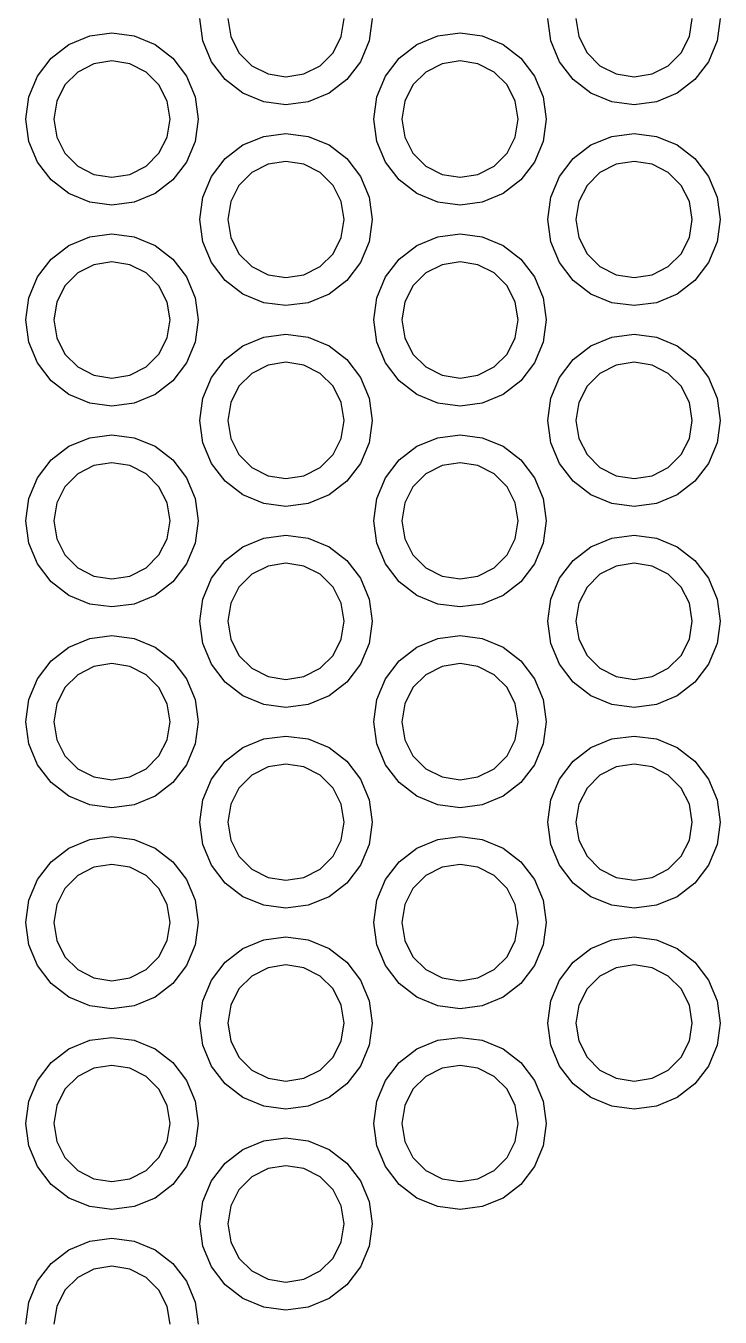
# Model space of a CAD drawing. Extents: x 0 to 6.5, y -7.51 to 0.
# Drawn here: x 4.6584 to 4.8488, y -5.5697 to -5.2154 of the extents above; entities that cross this region are included whole.
import ezdxf

# ---------------------------------------------------------------- set-up
doc = ezdxf.new("R2010")
doc.units = 0
doc.header["$MEASUREMENT"] = 0
doc.layers.add('BLACK', color=7, linetype='CONTINUOUS')

msp = doc.modelspace()

# ---------------------------------------------------------------- linework, layer by layer
at = {"layer": 'BLACK', "linetype": 'CONTINUOUS'}
for p, q in [((4.70693, -5.21952), (4.70612, -5.21341)), ((4.7138, -5.21341), (4.71458, -5.21833)), ((4.74491, -5.21833), (4.74569, -5.21341)), ((4.75337, -5.21341), (4.75256, -5.21952)), ((4.80239, -5.21952), (4.80159, -5.21341)), ((4.80927, -5.21341), (4.81005, -5.21833)), ((4.84038, -5.21833), (4.84116, -5.21341)), ((4.84883, -5.21341), (4.84803, -5.21952)), ((4.6702, -5.22051), (4.6759, -5.21815)), ((4.6759, -5.21815), (4.68201, -5.21734)), ((4.68201, -5.21734), (4.68812, -5.21815)), ((4.68812, -5.21815), (4.69382, -5.22051)), ((4.71458, -5.21833), (4.71684, -5.22278)), ((4.74264, -5.22278), (4.74491, -5.21833)), ((4.76567, -5.22051), (4.77136, -5.21815)), ((4.77136, -5.21815), (4.77748, -5.21734)), ((4.77748, -5.21734), (4.78359, -5.21815)), ((4.78359, -5.21815), (4.78929, -5.22051)), ((4.81005, -5.21833), (4.81231, -5.22278)), ((4.83811, -5.22278), (4.84038, -5.21833)), ((4.66531, -5.22426), (4.6702, -5.22051)), ((4.69382, -5.22051), (4.69871, -5.22426)), ((4.70929, -5.22522), (4.70693, -5.21952)), ((4.71684, -5.22278), (4.72037, -5.22631)), ((4.73912, -5.22631), (4.74264, -5.22278)), ((4.75256, -5.21952), (4.7502, -5.22522)), ((4.76077, -5.22426), (4.76567, -5.22051)), ((4.78929, -5.22051), (4.79418, -5.22426)), ((4.80475, -5.22522), (4.80239, -5.21952)), ((4.81231, -5.22278), (4.81584, -5.22631)), ((4.83458, -5.22631), (4.83811, -5.22278)), ((4.84803, -5.21952), (4.84567, -5.22522)), ((4.66155, -5.22915), (4.66531, -5.22426)), ((4.67708, -5.2258), (4.67264, -5.22807)), ((4.68201, -5.22502), (4.67708, -5.2258)), ((4.68694, -5.2258), (4.68201, -5.22502)), ((4.69138, -5.22807), (4.68694, -5.2258)), ((4.69871, -5.22426), (4.70247, -5.22915)), ((4.71304, -5.23011), (4.70929, -5.22522)), ((4.72037, -5.22631), (4.72482, -5.22857)), ((4.73467, -5.22857), (4.73912, -5.22631)), ((4.7502, -5.22522), (4.74645, -5.23011)), ((4.75702, -5.22915), (4.76077, -5.22426)), ((4.77255, -5.2258), (4.76811, -5.22807)), ((4.77748, -5.22502), (4.77255, -5.2258)), ((4.7824, -5.2258), (4.77748, -5.22502)), ((4.78685, -5.22807), (4.7824, -5.2258)), ((4.79418, -5.22426), (4.79794, -5.22915)), ((4.80851, -5.23011), (4.80475, -5.22522)), ((4.81584, -5.22631), (4.82028, -5.22857)), ((4.83014, -5.22857), (4.83458, -5.22631)), ((4.84567, -5.22522), (4.84191, -5.23011)), ((4.65919, -5.23485), (4.66155, -5.22915)), ((4.67264, -5.22807), (4.66911, -5.23159)), ((4.69491, -5.23159), (4.69138, -5.22807)), ((4.70247, -5.22915), (4.70483, -5.23485)), ((4.72482, -5.22857), (4.72974, -5.22935)), ((4.72974, -5.22935), (4.73467, -5.22857)), ((4.75466, -5.23485), (4.75702, -5.22915)), ((4.76811, -5.22807), (4.76458, -5.23159)), ((4.79038, -5.23159), (4.78685, -5.22807)), ((4.79794, -5.22915), (4.8003, -5.23485)), ((4.82028, -5.22857), (4.82521, -5.22935)), ((4.82521, -5.22935), (4.83014, -5.22857)), ((4.66911, -5.23159), (4.66685, -5.23604)), ((4.69717, -5.23604), (4.69491, -5.23159)), ((4.71793, -5.23386), (4.71304, -5.23011)), ((4.74645, -5.23011), (4.74156, -5.23386)), ((4.76458, -5.23159), (4.76231, -5.23604)), ((4.79264, -5.23604), (4.79038, -5.23159)), ((4.8134, -5.23386), (4.80851, -5.23011)), ((4.84191, -5.23011), (4.83702, -5.23386)), ((4.65839, -5.24097), (4.65919, -5.23485)), ((4.66685, -5.23604), (4.66607, -5.24097)), ((4.69795, -5.24097), (4.69717, -5.23604)), ((4.70483, -5.23485), (4.70563, -5.24097)), ((4.72363, -5.23622), (4.71793, -5.23386)), ((4.72974, -5.23703), (4.72363, -5.23622)), ((4.73586, -5.23622), (4.72974, -5.23703)), ((4.74156, -5.23386), (4.73586, -5.23622)), ((4.75386, -5.24097), (4.75466, -5.23485)), ((4.76231, -5.23604), (4.76153, -5.24097)), ((4.79342, -5.24097), (4.79264, -5.23604)), ((4.8003, -5.23485), (4.8011, -5.24097)), ((4.8191, -5.23622), (4.8134, -5.23386)), ((4.82521, -5.23703), (4.8191, -5.23622)), ((4.83133, -5.23622), (4.82521, -5.23703)), ((4.83702, -5.23386), (4.83133, -5.23622)), ((4.65919, -5.24708), (4.65839, -5.24097)), ((4.66607, -5.24097), (4.66685, -5.24589)), ((4.69717, -5.24589), (4.69795, -5.24097)), ((4.70563, -5.24097), (4.70483, -5.24708)), ((4.75466, -5.24708), (4.75386, -5.24097)), ((4.76153, -5.24097), (4.76231, -5.24589)), ((4.79264, -5.24589), (4.79342, -5.24097)), ((4.8011, -5.24097), (4.8003, -5.24708)), ((4.66155, -5.25278), (4.65919, -5.24708)), ((4.66685, -5.24589), (4.66911, -5.25034)), ((4.69491, -5.25034), (4.69717, -5.24589)), ((4.70483, -5.24708), (4.70247, -5.25278)), ((4.71793, -5.24807), (4.72363, -5.24571)), ((4.72363, -5.24571), (4.72974, -5.2449)), ((4.72974, -5.2449), (4.73586, -5.24571)), ((4.73586, -5.24571), (4.74156, -5.24807)), ((4.75702, -5.25278), (4.75466, -5.24708)), ((4.76231, -5.24589), (4.76458, -5.25034)), ((4.79038, -5.25034), (4.79264, -5.24589)), ((4.8003, -5.24708), (4.79794, -5.25278)), ((4.8134, -5.24807), (4.8191, -5.24571)), ((4.8191, -5.24571), (4.82521, -5.2449)), ((4.82521, -5.2449), (4.83133, -5.24571)), ((4.83133, -5.24571), (4.83702, -5.24807)), ((4.66911, -5.25034), (4.67264, -5.25386)), ((4.69138, -5.25386), (4.69491, -5.25034)), ((4.71304, -5.25182), (4.71793, -5.24807)), ((4.74156, -5.24807), (4.74645, -5.25182)), ((4.76458, -5.25034), (4.76811, -5.25386)), ((4.78685, -5.25386), (4.79038, -5.25034)), ((4.80851, -5.25182), (4.8134, -5.24807)), ((4.83702, -5.24807), (4.84191, -5.25182)), ((4.66531, -5.25767), (4.66155, -5.25278)), ((4.67264, -5.25386), (4.67708, -5.25613)), ((4.68694, -5.25613), (4.69138, -5.25386)), ((4.70247, -5.25278), (4.69871, -5.25767)), ((4.70929, -5.25671), (4.71304, -5.25182)), ((4.72482, -5.25336), (4.72037, -5.25563)), ((4.72974, -5.25258), (4.72482, -5.25336)), ((4.73467, -5.25336), (4.72974, -5.25258)), ((4.73912, -5.25563), (4.73467, -5.25336)), ((4.74645, -5.25182), (4.7502, -5.25671)), ((4.76077, -5.25767), (4.75702, -5.25278)), ((4.76811, -5.25386), (4.77255, -5.25613)), ((4.7824, -5.25613), (4.78685, -5.25386)), ((4.79794, -5.25278), (4.79418, -5.25767)), ((4.80475, -5.25671), (4.80851, -5.25182)), ((4.82028, -5.25336), (4.81584, -5.25563)), ((4.82521, -5.25258), (4.82028, -5.25336)), ((4.83014, -5.25336), (4.82521, -5.25258)), ((4.83458, -5.25563), (4.83014, -5.25336)), ((4.84191, -5.25182), (4.84567, -5.25671)), ((4.6702, -5.26142), (4.66531, -5.25767)), ((4.67708, -5.25613), (4.68201, -5.25691)), ((4.68201, -5.25691), (4.68694, -5.25613)), ((4.69871, -5.25767), (4.69382, -5.26142)), ((4.70693, -5.26241), (4.70929, -5.25671)), ((4.72037, -5.25563), (4.71684, -5.25915)), ((4.74264, -5.25915), (4.73912, -5.25563)), ((4.7502, -5.25671), (4.75256, -5.26241)), ((4.76567, -5.26142), (4.76077, -5.25767)), ((4.77255, -5.25613), (4.77748, -5.25691)), ((4.77748, -5.25691), (4.7824, -5.25613)), ((4.79418, -5.25767), (4.78929, -5.26142)), ((4.80239, -5.26241), (4.80475, -5.25671)), ((4.81584, -5.25563), (4.81231, -5.25915)), ((4.83811, -5.25915), (4.83458, -5.25563)), ((4.84567, -5.25671), (4.84803, -5.26241)), ((4.6759, -5.26378), (4.6702, -5.26142)), ((4.69382, -5.26142), (4.68812, -5.26378)), ((4.71684, -5.25915), (4.71458, -5.2636)), ((4.74491, -5.2636), (4.74264, -5.25915)), ((4.77136, -5.26378), (4.76567, -5.26142)), ((4.78929, -5.26142), (4.78359, -5.26378)), ((4.81231, -5.25915), (4.81005, -5.2636)), ((4.84038, -5.2636), (4.83811, -5.25915)), ((4.68201, -5.26459), (4.6759, -5.26378)), ((4.68812, -5.26378), (4.68201, -5.26459)), ((4.70612, -5.26852), (4.70693, -5.26241)), ((4.71458, -5.2636), (4.7138, -5.26852)), ((4.74569, -5.26852), (4.74491, -5.2636)), ((4.75256, -5.26241), (4.75337, -5.26852)), ((4.77748, -5.26459), (4.77136, -5.26378)), ((4.78359, -5.26378), (4.77748, -5.26459)), ((4.80159, -5.26852), (4.80239, -5.26241)), ((4.81005, -5.2636), (4.80927, -5.26852)), ((4.84116, -5.26852), (4.84038, -5.2636)), ((4.84803, -5.26241), (4.84883, -5.26852)), ((4.70693, -5.27464), (4.70612, -5.26852)), ((4.7138, -5.26852), (4.71458, -5.27345)), ((4.74491, -5.27345), (4.74569, -5.26852)), ((4.75337, -5.26852), (4.75256, -5.27464)), ((4.80239, -5.27464), (4.80159, -5.26852)), ((4.80927, -5.26852), (4.81005, -5.27345)), ((4.84038, -5.27345), (4.84116, -5.26852)), ((4.84883, -5.26852), (4.84803, -5.27464)), ((4.66531, -5.27938), (4.6702, -5.27563)), ((4.6702, -5.27563), (4.6759, -5.27327)), ((4.6759, -5.27327), (4.68201, -5.27246)), ((4.68201, -5.27246), (4.68812, -5.27327)), ((4.68812, -5.27327), (4.69382, -5.27563)), ((4.69382, -5.27563), (4.69871, -5.27938)), ((4.70929, -5.28034), (4.70693, -5.27464)), ((4.71458, -5.27345), (4.71684, -5.2779)), ((4.74264, -5.2779), (4.74491, -5.27345)), ((4.75256, -5.27464), (4.7502, -5.28034)), ((4.76077, -5.27938), (4.76567, -5.27563)), ((4.76567, -5.27563), (4.77136, -5.27327)), ((4.77136, -5.27327), (4.77748, -5.27246)), ((4.77748, -5.27246), (4.78359, -5.27327)), ((4.78359, -5.27327), (4.78929, -5.27563)), ((4.78929, -5.27563), (4.79418, -5.27938)), ((4.80475, -5.28034), (4.80239, -5.27464)), ((4.81005, -5.27345), (4.81231, -5.2779)), ((4.83811, -5.2779), (4.84038, -5.27345)), ((4.84803, -5.27464), (4.84567, -5.28034)), ((4.66155, -5.28427), (4.66531, -5.27938)), ((4.69871, -5.27938), (4.70247, -5.28427)), ((4.71684, -5.2779), (4.72037, -5.28142)), ((4.73912, -5.28142), (4.74264, -5.2779)), ((4.75702, -5.28427), (4.76077, -5.27938)), ((4.79418, -5.27938), (4.79794, -5.28427)), ((4.81231, -5.2779), (4.81584, -5.28142)), ((4.83458, -5.28142), (4.83811, -5.2779)), ((4.67708, -5.28092), (4.67264, -5.28318)), ((4.68201, -5.28014), (4.67708, -5.28092)), ((4.68694, -5.28092), (4.68201, -5.28014)), ((4.69138, -5.28318), (4.68694, -5.28092)), ((4.71304, -5.28523), (4.70929, -5.28034)), ((4.72037, -5.28142), (4.72482, -5.28369)), ((4.73467, -5.28369), (4.73912, -5.28142)), ((4.7502, -5.28034), (4.74645, -5.28523)), ((4.77255, -5.28092), (4.76811, -5.28318)), ((4.77748, -5.28014), (4.77255, -5.28092)), ((4.7824, -5.28092), (4.77748, -5.28014)), ((4.78685, -5.28318), (4.7824, -5.28092)), ((4.80851, -5.28523), (4.80475, -5.28034)), ((4.81584, -5.28142), (4.82028, -5.28369)), ((4.83014, -5.28369), (4.83458, -5.28142)), ((4.84567, -5.28034), (4.84191, -5.28523)), ((4.65919, -5.28997), (4.66155, -5.28427)), ((4.67264, -5.28318), (4.66911, -5.28671)), ((4.69491, -5.28671), (4.69138, -5.28318)), ((4.70247, -5.28427), (4.70483, -5.28997)), ((4.71793, -5.28898), (4.71304, -5.28523)), ((4.72482, -5.28369), (4.72974, -5.28447)), ((4.72974, -5.28447), (4.73467, -5.28369)), ((4.74645, -5.28523), (4.74156, -5.28898)), ((4.75466, -5.28997), (4.75702, -5.28427)), ((4.76811, -5.28318), (4.76458, -5.28671)), ((4.79038, -5.28671), (4.78685, -5.28318)), ((4.79794, -5.28427), (4.8003, -5.28997)), ((4.8134, -5.28898), (4.80851, -5.28523)), ((4.82028, -5.28369), (4.82521, -5.28447)), ((4.82521, -5.28447), (4.83014, -5.28369)), ((4.84191, -5.28523), (4.83702, -5.28898)), ((4.65839, -5.29608), (4.65919, -5.28997)), ((4.66911, -5.28671), (4.66685, -5.29116)), ((4.69717, -5.29116), (4.69491, -5.28671)), ((4.70483, -5.28997), (4.70563, -5.29608)), ((4.72363, -5.29134), (4.71793, -5.28898)), ((4.74156, -5.28898), (4.73586, -5.29134)), ((4.75386, -5.29608), (4.75466, -5.28997)), ((4.76458, -5.28671), (4.76231, -5.29116)), ((4.79264, -5.29116), (4.79038, -5.28671)), ((4.8003, -5.28997), (4.8011, -5.29608)), ((4.8191, -5.29134), (4.8134, -5.28898)), ((4.83702, -5.28898), (4.83133, -5.29134)), ((4.66685, -5.29116), (4.66607, -5.29608)), ((4.69795, -5.29608), (4.69717, -5.29116)), ((4.72974, -5.29215), (4.72363, -5.29134)), ((4.73586, -5.29134), (4.72974, -5.29215)), ((4.76231, -5.29116), (4.76153, -5.29608)), ((4.79342, -5.29608), (4.79264, -5.29116)), ((4.82521, -5.29215), (4.8191, -5.29134)), ((4.83133, -5.29134), (4.82521, -5.29215)), ((4.65919, -5.3022), (4.65839, -5.29608)), ((4.66607, -5.29608), (4.66685, -5.30101)), ((4.69717, -5.30101), (4.69795, -5.29608)), ((4.70563, -5.29608), (4.70483, -5.3022)), ((4.75466, -5.3022), (4.75386, -5.29608)), ((4.76153, -5.29608), (4.76231, -5.30101)), ((4.79264, -5.30101), (4.79342, -5.29608)), ((4.8011, -5.29608), (4.8003, -5.3022)), ((4.72363, -5.30083), (4.72974, -5.30002)), ((4.72974, -5.30002), (4.73586, -5.30083)), ((4.8191, -5.30083), (4.82521, -5.30002)), ((4.82521, -5.30002), (4.83133, -5.30083)), ((4.66155, -5.30789), (4.65919, -5.3022)), ((4.66685, -5.30101), (4.66911, -5.30546)), ((4.69491, -5.30546), (4.69717, -5.30101)), ((4.70483, -5.3022), (4.70247, -5.30789)), ((4.71304, -5.30694), (4.71793, -5.30319)), ((4.71793, -5.30319), (4.72363, -5.30083)), ((4.73586, -5.30083), (4.74156, -5.30319)), ((4.74156, -5.30319), (4.74645, -5.30694)), ((4.75702, -5.30789), (4.75466, -5.3022)), ((4.76231, -5.30101), (4.76458, -5.30546)), ((4.79038, -5.30546), (4.79264, -5.30101)), ((4.8003, -5.3022), (4.79794, -5.30789)), ((4.80851, -5.30694), (4.8134, -5.30319)), ((4.8134, -5.30319), (4.8191, -5.30083)), ((4.83133, -5.30083), (4.83702, -5.30319)), ((4.83702, -5.30319), (4.84191, -5.30694)), ((4.66911, -5.30546), (4.67264, -5.30898)), ((4.69138, -5.30898), (4.69491, -5.30546)), ((4.70929, -5.31183), (4.71304, -5.30694)), ((4.72974, -5.3077), (4.72482, -5.30848)), ((4.73467, -5.30848), (4.72974, -5.3077)), ((4.74645, -5.30694), (4.7502, -5.31183)), ((4.76458, -5.30546), (4.76811, -5.30898)), ((4.78685, -5.30898), (4.79038, -5.30546)), ((4.80475, -5.31183), (4.80851, -5.30694)), ((4.82521, -5.3077), (4.82028, -5.30848)), ((4.83014, -5.30848), (4.82521, -5.3077)), ((4.84191, -5.30694), (4.84567, -5.31183)), ((4.66531, -5.31279), (4.66155, -5.30789)), ((4.67264, -5.30898), (4.67708, -5.31125)), ((4.67708, -5.31125), (4.68201, -5.31203)), ((4.68201, -5.31203), (4.68694, -5.31125)), ((4.68694, -5.31125), (4.69138, -5.30898)), ((4.70247, -5.30789), (4.69871, -5.31279)), ((4.72037, -5.31074), (4.71684, -5.31427)), ((4.72482, -5.30848), (4.72037, -5.31074)), ((4.73912, -5.31074), (4.73467, -5.30848)), ((4.74264, -5.31427), (4.73912, -5.31074)), ((4.76077, -5.31279), (4.75702, -5.30789)), ((4.76811, -5.30898), (4.77255, -5.31125)), ((4.77255, -5.31125), (4.77748, -5.31203)), ((4.77748, -5.31203), (4.7824, -5.31125)), ((4.7824, -5.31125), (4.78685, -5.30898)), ((4.79794, -5.30789), (4.79418, -5.31279)), ((4.81584, -5.31074), (4.81231, -5.31427)), ((4.82028, -5.30848), (4.81584, -5.31074)), ((4.83458, -5.31074), (4.83014, -5.30848)), ((4.83811, -5.31427), (4.83458, -5.31074)), ((4.6702, -5.31654), (4.66531, -5.31279)), ((4.69871, -5.31279), (4.69382, -5.31654)), ((4.70693, -5.31753), (4.70929, -5.31183)), ((4.71684, -5.31427), (4.71458, -5.31872)), ((4.74491, -5.31872), (4.74264, -5.31427)), ((4.7502, -5.31183), (4.75256, -5.31753)), ((4.76567, -5.31654), (4.76077, -5.31279)), ((4.79418, -5.31279), (4.78929, -5.31654)), ((4.80239, -5.31753), (4.80475, -5.31183)), ((4.81231, -5.31427), (4.81005, -5.31872)), ((4.84038, -5.31872), (4.83811, -5.31427)), ((4.84567, -5.31183), (4.84803, -5.31753)), ((4.6759, -5.3189), (4.6702, -5.31654)), ((4.69382, -5.31654), (4.68812, -5.3189)), ((4.70612, -5.32364), (4.70693, -5.31753)), ((4.75256, -5.31753), (4.75337, -5.32364)), ((4.77136, -5.3189), (4.76567, -5.31654)), ((4.78929, -5.31654), (4.78359, -5.3189)), ((4.80159, -5.32364), (4.80239, -5.31753)), ((4.84803, -5.31753), (4.84883, -5.32364)), ((4.68201, -5.31971), (4.6759, -5.3189)), ((4.68812, -5.3189), (4.68201, -5.31971)), ((4.71458, -5.31872), (4.7138, -5.32364)), ((4.74569, -5.32364), (4.74491, -5.31872)), ((4.77748, -5.31971), (4.77136, -5.3189)), ((4.78359, -5.3189), (4.77748, -5.31971)), ((4.81005, -5.31872), (4.80927, -5.32364)), ((4.84116, -5.32364), (4.84038, -5.31872)), ((4.70693, -5.32976), (4.70612, -5.32364)), ((4.7138, -5.32364), (4.71458, -5.32857)), ((4.74491, -5.32857), (4.74569, -5.32364)), ((4.75337, -5.32364), (4.75256, -5.32976)), ((4.80239, -5.32976), (4.80159, -5.32364)), ((4.80927, -5.32364), (4.81005, -5.32857)), ((4.84038, -5.32857), (4.84116, -5.32364)), ((4.84883, -5.32364), (4.84803, -5.32976)), ((4.6702, -5.33074), (4.6759, -5.32838)), ((4.6759, -5.32838), (4.68201, -5.32758)), ((4.68201, -5.32758), (4.68812, -5.32838)), ((4.68812, -5.32838), (4.69382, -5.33074)), ((4.71458, -5.32857), (4.71684, -5.33301)), ((4.74264, -5.33301), (4.74491, -5.32857)), ((4.76567, -5.33074), (4.77136, -5.32838)), ((4.77136, -5.32838), (4.77748, -5.32758)), ((4.77748, -5.32758), (4.78359, -5.32838)), ((4.78359, -5.32838), (4.78929, -5.33074)), ((4.81005, -5.32857), (4.81231, -5.33301)), ((4.83811, -5.33301), (4.84038, -5.32857)), ((4.66531, -5.3345), (4.6702, -5.33074)), ((4.69382, -5.33074), (4.69871, -5.3345)), ((4.70929, -5.33545), (4.70693, -5.32976)), ((4.75256, -5.32976), (4.7502, -5.33545)), ((4.76077, -5.3345), (4.76567, -5.33074)), ((4.78929, -5.33074), (4.79418, -5.3345)), ((4.80475, -5.33545), (4.80239, -5.32976)), ((4.84803, -5.32976), (4.84567, -5.33545)), ((4.66155, -5.33939), (4.66531, -5.3345)), ((4.67708, -5.33604), (4.67264, -5.3383)), ((4.68201, -5.33526), (4.67708, -5.33604)), ((4.68694, -5.33604), (4.68201, -5.33526)), ((4.69138, -5.3383), (4.68694, -5.33604)), ((4.69871, -5.3345), (4.70247, -5.33939)), ((4.71304, -5.34035), (4.70929, -5.33545)), ((4.71684, -5.33301), (4.72037, -5.33654)), ((4.73912, -5.33654), (4.74264, -5.33301)), ((4.7502, -5.33545), (4.74645, -5.34035)), ((4.75702, -5.33939), (4.76077, -5.3345)), ((4.77255, -5.33604), (4.76811, -5.3383)), ((4.77748, -5.33526), (4.77255, -5.33604)), ((4.7824, -5.33604), (4.77748, -5.33526)), ((4.78685, -5.3383), (4.7824, -5.33604)), ((4.79418, -5.3345), (4.79794, -5.33939)), ((4.80851, -5.34035), (4.80475, -5.33545)), ((4.81231, -5.33301), (4.81584, -5.33654)), ((4.83458, -5.33654), (4.83811, -5.33301)), ((4.84567, -5.33545), (4.84191, -5.34035)), ((4.65919, -5.34509), (4.66155, -5.33939)), ((4.67264, -5.3383), (4.66911, -5.34183)), ((4.69491, -5.34183), (4.69138, -5.3383)), ((4.70247, -5.33939), (4.70483, -5.34509)), ((4.72037, -5.33654), (4.72482, -5.33881)), ((4.72482, -5.33881), (4.72974, -5.33959)), ((4.72974, -5.33959), (4.73467, -5.33881)), ((4.73467, -5.33881), (4.73912, -5.33654)), ((4.75466, -5.34509), (4.75702, -5.33939)), ((4.76811, -5.3383), (4.76458, -5.34183)), ((4.79038, -5.34183), (4.78685, -5.3383)), ((4.79794, -5.33939), (4.8003, -5.34509)), ((4.81584, -5.33654), (4.82028, -5.33881)), ((4.82028, -5.33881), (4.82521, -5.33959)), ((4.82521, -5.33959), (4.83014, -5.33881)), ((4.83014, -5.33881), (4.83458, -5.33654)), ((4.66911, -5.34183), (4.66685, -5.34627)), ((4.69717, -5.34627), (4.69491, -5.34183)), ((4.71793, -5.3441), (4.71304, -5.34035)), ((4.74645, -5.34035), (4.74156, -5.3441)), ((4.76458, -5.34183), (4.76231, -5.34627)), ((4.79264, -5.34627), (4.79038, -5.34183)), ((4.8134, -5.3441), (4.80851, -5.34035)), ((4.84191, -5.34035), (4.83702, -5.3441)), ((4.65839, -5.3512), (4.65919, -5.34509)), ((4.66685, -5.34627), (4.66607, -5.3512)), ((4.69795, -5.3512), (4.69717, -5.34627)), ((4.70483, -5.34509), (4.70563, -5.3512)), ((4.72363, -5.34646), (4.71793, -5.3441)), ((4.72974, -5.34726), (4.72363, -5.34646)), ((4.73586, -5.34646), (4.72974, -5.34726)), ((4.74156, -5.3441), (4.73586, -5.34646)), ((4.75386, -5.3512), (4.75466, -5.34509)), ((4.76231, -5.34627), (4.76153, -5.3512)), ((4.79342, -5.3512), (4.79264, -5.34627)), ((4.8003, -5.34509), (4.8011, -5.3512)), ((4.8191, -5.34646), (4.8134, -5.3441)), ((4.82521, -5.34726), (4.8191, -5.34646)), ((4.83133, -5.34646), (4.82521, -5.34726)), ((4.83702, -5.3441), (4.83133, -5.34646)), ((4.65919, -5.35732), (4.65839, -5.3512)), ((4.66607, -5.3512), (4.66685, -5.35613)), ((4.69717, -5.35613), (4.69795, -5.3512)), ((4.70563, -5.3512), (4.70483, -5.35732)), ((4.75466, -5.35732), (4.75386, -5.3512)), ((4.76153, -5.3512), (4.76231, -5.35613)), ((4.79264, -5.35613), (4.79342, -5.3512)), ((4.8011, -5.3512), (4.8003, -5.35732)), ((4.66155, -5.36301), (4.65919, -5.35732)), ((4.66685, -5.35613), (4.66911, -5.36057)), ((4.69491, -5.36057), (4.69717, -5.35613)), ((4.70483, -5.35732), (4.70247, -5.36301)), ((4.71793, -5.3583), (4.72363, -5.35594)), ((4.72363, -5.35594), (4.72974, -5.35514)), ((4.72974, -5.35514), (4.73586, -5.35594)), ((4.73586, -5.35594), (4.74156, -5.3583)), ((4.75702, -5.36301), (4.75466, -5.35732)), ((4.76231, -5.35613), (4.76458, -5.36057)), ((4.79038, -5.36057), (4.79264, -5.35613)), ((4.8003, -5.35732), (4.79794, -5.36301)), ((4.8134, -5.3583), (4.8191, -5.35594)), ((4.8191, -5.35594), (4.82521, -5.35514)), ((4.82521, -5.35514), (4.83133, -5.35594)), ((4.83133, -5.35594), (4.83702, -5.3583)), ((4.66911, -5.36057), (4.67264, -5.3641)), ((4.69138, -5.3641), (4.69491, -5.36057)), ((4.71304, -5.36206), (4.71793, -5.3583)), ((4.74156, -5.3583), (4.74645, -5.36206)), ((4.76458, -5.36057), (4.76811, -5.3641)), ((4.78685, -5.3641), (4.79038, -5.36057)), ((4.80851, -5.36206), (4.8134, -5.3583)), ((4.83702, -5.3583), (4.84191, -5.36206)), ((4.66531, -5.36791), (4.66155, -5.36301)), ((4.67264, -5.3641), (4.67708, -5.36637)), ((4.68694, -5.36637), (4.69138, -5.3641)), ((4.70247, -5.36301), (4.69871, -5.36791)), ((4.70929, -5.36695), (4.71304, -5.36206)), ((4.72482, -5.3636), (4.72037, -5.36586)), ((4.72974, -5.36282), (4.72482, -5.3636)), ((4.73467, -5.3636), (4.72974, -5.36282)), ((4.73912, -5.36586), (4.73467, -5.3636)), ((4.74645, -5.36206), (4.7502, -5.36695)), ((4.76077, -5.36791), (4.75702, -5.36301)), ((4.76811, -5.3641), (4.77255, -5.36637)), ((4.7824, -5.36637), (4.78685, -5.3641)), ((4.79794, -5.36301), (4.79418, -5.36791)), ((4.80475, -5.36695), (4.80851, -5.36206)), ((4.82028, -5.3636), (4.81584, -5.36586)), ((4.82521, -5.36282), (4.82028, -5.3636)), ((4.83014, -5.3636), (4.82521, -5.36282)), ((4.83458, -5.36586), (4.83014, -5.3636)), ((4.84191, -5.36206), (4.84567, -5.36695)), ((4.6702, -5.37166), (4.66531, -5.36791)), ((4.67708, -5.36637), (4.68201, -5.36715)), ((4.68201, -5.36715), (4.68694, -5.36637)), ((4.69871, -5.36791), (4.69382, -5.37166)), ((4.70693, -5.37265), (4.70929, -5.36695)), ((4.72037, -5.36586), (4.71684, -5.36939)), ((4.74264, -5.36939), (4.73912, -5.36586)), ((4.7502, -5.36695), (4.75256, -5.37265)), ((4.76567, -5.37166), (4.76077, -5.36791)), ((4.77255, -5.36637), (4.77748, -5.36715)), ((4.77748, -5.36715), (4.7824, -5.36637)), ((4.79418, -5.36791), (4.78929, -5.37166)), ((4.80239, -5.37265), (4.80475, -5.36695)), ((4.81584, -5.36586), (4.81231, -5.36939)), ((4.83811, -5.36939), (4.83458, -5.36586)), ((4.84567, -5.36695), (4.84803, -5.37265)), ((4.71684, -5.36939), (4.71458, -5.37383)), ((4.74491, -5.37383), (4.74264, -5.36939)), ((4.81231, -5.36939), (4.81005, -5.37383)), ((4.84038, -5.37383), (4.83811, -5.36939)), ((4.6759, -5.37402), (4.6702, -5.37166)), ((4.68201, -5.37482), (4.6759, -5.37402)), ((4.68812, -5.37402), (4.68201, -5.37482)), ((4.69382, -5.37166), (4.68812, -5.37402)), ((4.70612, -5.37876), (4.70693, -5.37265)), ((4.71458, -5.37383), (4.7138, -5.37876)), ((4.74569, -5.37876), (4.74491, -5.37383)), ((4.75256, -5.37265), (4.75337, -5.37876)), ((4.77136, -5.37402), (4.76567, -5.37166)), ((4.77748, -5.37482), (4.77136, -5.37402)), ((4.78359, -5.37402), (4.77748, -5.37482)), ((4.78929, -5.37166), (4.78359, -5.37402)), ((4.80159, -5.37876), (4.80239, -5.37265)), ((4.81005, -5.37383), (4.80927, -5.37876)), ((4.84116, -5.37876), (4.84038, -5.37383)), ((4.84803, -5.37265), (4.84883, -5.37876)), ((4.70693, -5.38487), (4.70612, -5.37876)), ((4.7138, -5.37876), (4.71458, -5.38369)), ((4.74491, -5.38369), (4.74569, -5.37876)), ((4.75337, -5.37876), (4.75256, -5.38487)), ((4.80239, -5.38487), (4.80159, -5.37876)), ((4.80927, -5.37876), (4.81005, -5.38369)), ((4.84038, -5.38369), (4.84116, -5.37876)), ((4.84883, -5.37876), (4.84803, -5.38487)), ((4.6702, -5.38586), (4.6759, -5.3835)), ((4.6759, -5.3835), (4.68201, -5.3827)), ((4.68201, -5.3827), (4.68812, -5.3835)), ((4.68812, -5.3835), (4.69382, -5.38586)), ((4.70929, -5.39057), (4.70693, -5.38487)), ((4.71458, -5.38369), (4.71684, -5.38813)), ((4.74264, -5.38813), (4.74491, -5.38369)), ((4.75256, -5.38487), (4.7502, -5.39057)), ((4.76567, -5.38586), (4.77136, -5.3835)), ((4.77136, -5.3835), (4.77748, -5.3827)), ((4.77748, -5.3827), (4.78359, -5.3835)), ((4.78359, -5.3835), (4.78929, -5.38586)), ((4.80475, -5.39057), (4.80239, -5.38487)), ((4.81005, -5.38369), (4.81231, -5.38813)), ((4.83811, -5.38813), (4.84038, -5.38369)), ((4.84803, -5.38487), (4.84567, -5.39057)), ((4.66531, -5.38962), (4.6702, -5.38586)), ((4.69382, -5.38586), (4.69871, -5.38962)), ((4.71684, -5.38813), (4.72037, -5.39166)), ((4.73912, -5.39166), (4.74264, -5.38813)), ((4.76077, -5.38962), (4.76567, -5.38586)), ((4.78929, -5.38586), (4.79418, -5.38962)), ((4.81231, -5.38813), (4.81584, -5.39166)), ((4.83458, -5.39166), (4.83811, -5.38813)), ((4.66155, -5.39451), (4.66531, -5.38962)), ((4.67708, -5.39116), (4.67264, -5.39342)), ((4.68201, -5.39038), (4.67708, -5.39116)), ((4.68694, -5.39116), (4.68201, -5.39038)), ((4.69138, -5.39342), (4.68694, -5.39116)), ((4.69871, -5.38962), (4.70247, -5.39451)), ((4.71304, -5.39546), (4.70929, -5.39057)), ((4.72037, -5.39166), (4.72482, -5.39392)), ((4.73467, -5.39392), (4.73912, -5.39166)), ((4.7502, -5.39057), (4.74645, -5.39546)), ((4.75702, -5.39451), (4.76077, -5.38962)), ((4.77255, -5.39116), (4.76811, -5.39342)), ((4.77748, -5.39038), (4.77255, -5.39116)), ((4.7824, -5.39116), (4.77748, -5.39038)), ((4.78685, -5.39342), (4.7824, -5.39116)), ((4.79418, -5.38962), (4.79794, -5.39451)), ((4.80851, -5.39546), (4.80475, -5.39057)), ((4.81584, -5.39166), (4.82028, -5.39392)), ((4.83014, -5.39392), (4.83458, -5.39166)), ((4.84567, -5.39057), (4.84191, -5.39546)), ((4.65919, -5.40021), (4.66155, -5.39451)), ((4.67264, -5.39342), (4.66911, -5.39695)), ((4.69491, -5.39695), (4.69138, -5.39342)), ((4.70247, -5.39451), (4.70483, -5.40021)), ((4.71793, -5.39922), (4.71304, -5.39546)), ((4.72482, -5.39392), (4.72974, -5.39471)), ((4.72974, -5.39471), (4.73467, -5.39392)), ((4.74645, -5.39546), (4.74156, -5.39922)), ((4.75466, -5.40021), (4.75702, -5.39451)), ((4.76811, -5.39342), (4.76458, -5.39695)), ((4.79038, -5.39695), (4.78685, -5.39342)), ((4.79794, -5.39451), (4.8003, -5.40021)), ((4.8134, -5.39922), (4.80851, -5.39546)), ((4.82028, -5.39392), (4.82521, -5.39471)), ((4.82521, -5.39471), (4.83014, -5.39392)), ((4.84191, -5.39546), (4.83702, -5.39922)), ((4.66911, -5.39695), (4.66685, -5.40139)), ((4.69717, -5.40139), (4.69491, -5.39695)), ((4.72363, -5.40158), (4.71793, -5.39922)), ((4.74156, -5.39922), (4.73586, -5.40158)), ((4.76458, -5.39695), (4.76231, -5.40139)), ((4.79264, -5.40139), (4.79038, -5.39695)), ((4.8191, -5.40158), (4.8134, -5.39922)), ((4.83702, -5.39922), (4.83133, -5.40158)), ((4.65839, -5.40632), (4.65919, -5.40021)), ((4.66685, -5.40139), (4.66607, -5.40632)), ((4.69795, -5.40632), (4.69717, -5.40139)), ((4.70483, -5.40021), (4.70563, -5.40632)), ((4.72974, -5.40238), (4.72363, -5.40158)), ((4.73586, -5.40158), (4.72974, -5.40238)), ((4.75386, -5.40632), (4.75466, -5.40021)), ((4.76231, -5.40139), (4.76153, -5.40632)), ((4.79342, -5.40632), (4.79264, -5.40139)), ((4.8003, -5.40021), (4.8011, -5.40632)), ((4.82521, -5.40238), (4.8191, -5.40158)), ((4.83133, -5.40158), (4.82521, -5.40238)), ((4.65919, -5.41243), (4.65839, -5.40632)), ((4.66607, -5.40632), (4.66685, -5.41125)), ((4.69717, -5.41125), (4.69795, -5.40632)), ((4.70563, -5.40632), (4.70483, -5.41243)), ((4.75466, -5.41243), (4.75386, -5.40632)), ((4.76153, -5.40632), (4.76231, -5.41125)), ((4.79264, -5.41125), (4.79342, -5.40632)), ((4.8011, -5.40632), (4.8003, -5.41243)), ((4.72363, -5.41106), (4.72974, -5.41026)), ((4.72974, -5.41026), (4.73586, -5.41106)), ((4.8191, -5.41106), (4.82521, -5.41026)), ((4.82521, -5.41026), (4.83133, -5.41106)), ((4.66155, -5.41813), (4.65919, -5.41243)), ((4.66685, -5.41125), (4.66911, -5.41569)), ((4.69491, -5.41569), (4.69717, -5.41125)), ((4.70483, -5.41243), (4.70247, -5.41813)), ((4.71304, -5.41718), (4.71793, -5.41342)), ((4.71793, -5.41342), (4.72363, -5.41106)), ((4.73586, -5.41106), (4.74156, -5.41342)), ((4.74156, -5.41342), (4.74645, -5.41718)), ((4.75702, -5.41813), (4.75466, -5.41243)), ((4.76231, -5.41125), (4.76458, -5.41569)), ((4.79038, -5.41569), (4.79264, -5.41125)), ((4.8003, -5.41243), (4.79794, -5.41813)), ((4.80851, -5.41718), (4.8134, -5.41342)), ((4.8134, -5.41342), (4.8191, -5.41106)), ((4.83133, -5.41106), (4.83702, -5.41342)), ((4.83702, -5.41342), (4.84191, -5.41718)), ((4.66911, -5.41569), (4.67264, -5.41922)), ((4.69138, -5.41922), (4.69491, -5.41569)), ((4.70929, -5.42207), (4.71304, -5.41718)), ((4.74645, -5.41718), (4.7502, -5.42207)), ((4.76458, -5.41569), (4.76811, -5.41922)), ((4.78685, -5.41922), (4.79038, -5.41569)), ((4.80475, -5.42207), (4.80851, -5.41718)), ((4.84191, -5.41718), (4.84567, -5.42207)), ((4.66531, -5.42302), (4.66155, -5.41813)), ((4.67264, -5.41922), (4.67708, -5.42148)), ((4.68694, -5.42148), (4.69138, -5.41922)), ((4.70247, -5.41813), (4.69871, -5.42302)), ((4.72037, -5.42098), (4.71684, -5.42451)), ((4.72482, -5.41872), (4.72037, -5.42098)), ((4.72974, -5.41793), (4.72482, -5.41872)), ((4.73467, -5.41872), (4.72974, -5.41793)), ((4.73912, -5.42098), (4.73467, -5.41872)), ((4.74264, -5.42451), (4.73912, -5.42098)), ((4.76077, -5.42302), (4.75702, -5.41813)), ((4.76811, -5.41922), (4.77255, -5.42148)), ((4.7824, -5.42148), (4.78685, -5.41922)), ((4.79794, -5.41813), (4.79418, -5.42302)), ((4.81584, -5.42098), (4.81231, -5.42451)), ((4.82028, -5.41872), (4.81584, -5.42098)), ((4.82521, -5.41793), (4.82028, -5.41872)), ((4.83014, -5.41872), (4.82521, -5.41793)), ((4.83458, -5.42098), (4.83014, -5.41872)), ((4.83811, -5.42451), (4.83458, -5.42098)), ((4.6702, -5.42678), (4.66531, -5.42302)), ((4.67708, -5.42148), (4.68201, -5.42226)), ((4.68201, -5.42226), (4.68694, -5.42148)), ((4.69871, -5.42302), (4.69382, -5.42678)), ((4.70693, -5.42777), (4.70929, -5.42207)), ((4.71684, -5.42451), (4.71458, -5.42895)), ((4.74491, -5.42895), (4.74264, -5.42451)), ((4.7502, -5.42207), (4.75256, -5.42777)), ((4.76567, -5.42678), (4.76077, -5.42302)), ((4.77255, -5.42148), (4.77748, -5.42226)), ((4.77748, -5.42226), (4.7824, -5.42148)), ((4.79418, -5.42302), (4.78929, -5.42678)), ((4.80239, -5.42777), (4.80475, -5.42207)), ((4.81231, -5.42451), (4.81005, -5.42895)), ((4.84038, -5.42895), (4.83811, -5.42451)), ((4.84567, -5.42207), (4.84803, -5.42777)), ((4.6759, -5.42914), (4.6702, -5.42678)), ((4.69382, -5.42678), (4.68812, -5.42914)), ((4.70612, -5.43388), (4.70693, -5.42777)), ((4.75256, -5.42777), (4.75337, -5.43388)), ((4.77136, -5.42914), (4.76567, -5.42678)), ((4.78929, -5.42678), (4.78359, -5.42914)), ((4.80159, -5.43388), (4.80239, -5.42777)), ((4.84803, -5.42777), (4.84883, -5.43388)), ((4.68201, -5.42994), (4.6759, -5.42914)), ((4.68812, -5.42914), (4.68201, -5.42994)), ((4.71458, -5.42895), (4.7138, -5.43388)), ((4.74569, -5.43388), (4.74491, -5.42895)), ((4.77748, -5.42994), (4.77136, -5.42914)), ((4.78359, -5.42914), (4.77748, -5.42994)), ((4.81005, -5.42895), (4.80927, -5.43388)), ((4.84116, -5.43388), (4.84038, -5.42895)), ((4.70693, -5.43999), (4.70612, -5.43388)), ((4.7138, -5.43388), (4.71458, -5.43881)), ((4.74491, -5.43881), (4.74569, -5.43388)), ((4.75337, -5.43388), (4.75256, -5.43999)), ((4.80239, -5.43999), (4.80159, -5.43388)), ((4.80927, -5.43388), (4.81005, -5.43881)), ((4.84038, -5.43881), (4.84116, -5.43388)), ((4.84883, -5.43388), (4.84803, -5.43999)), ((4.6702, -5.44098), (4.6759, -5.43862)), ((4.6759, -5.43862), (4.68201, -5.43782)), ((4.68201, -5.43782), (4.68812, -5.43862)), ((4.68812, -5.43862), (4.69382, -5.44098)), ((4.71458, -5.43881), (4.71684, -5.44325)), ((4.74264, -5.44325), (4.74491, -5.43881)), ((4.76567, -5.44098), (4.77136, -5.43862)), ((4.77136, -5.43862), (4.77748, -5.43782)), ((4.77748, -5.43782), (4.78359, -5.43862)), ((4.78359, -5.43862), (4.78929, -5.44098)), ((4.81005, -5.43881), (4.81231, -5.44325)), ((4.83811, -5.44325), (4.84038, -5.43881)), ((4.66531, -5.44473), (4.6702, -5.44098)), ((4.69382, -5.44098), (4.69871, -5.44473)), ((4.70929, -5.44569), (4.70693, -5.43999)), ((4.75256, -5.43999), (4.7502, -5.44569)), ((4.76077, -5.44473), (4.76567, -5.44098)), ((4.78929, -5.44098), (4.79418, -5.44473)), ((4.80475, -5.44569), (4.80239, -5.43999)), ((4.84803, -5.43999), (4.84567, -5.44569)), ((4.66155, -5.44963), (4.66531, -5.44473)), ((4.68201, -5.44549), (4.67708, -5.44627)), ((4.68694, -5.44627), (4.68201, -5.44549)), ((4.69871, -5.44473), (4.70247, -5.44963)), ((4.71304, -5.45058), (4.70929, -5.44569)), ((4.71684, -5.44325), (4.72037, -5.44678)), ((4.73912, -5.44678), (4.74264, -5.44325)), ((4.7502, -5.44569), (4.74645, -5.45058)), ((4.75702, -5.44963), (4.76077, -5.44473)), ((4.77748, -5.44549), (4.77255, -5.44627)), ((4.7824, -5.44627), (4.77748, -5.44549)), ((4.79418, -5.44473), (4.79794, -5.44963)), ((4.80851, -5.45058), (4.80475, -5.44569)), ((4.81231, -5.44325), (4.81584, -5.44678)), ((4.83458, -5.44678), (4.83811, -5.44325)), ((4.84567, -5.44569), (4.84191, -5.45058)), ((4.67264, -5.44854), (4.66911, -5.45207)), ((4.67708, -5.44627), (4.67264, -5.44854)), ((4.69138, -5.44854), (4.68694, -5.44627)), ((4.69491, -5.45207), (4.69138, -5.44854)), ((4.72037, -5.44678), (4.72482, -5.44904)), ((4.72482, -5.44904), (4.72974, -5.44982)), ((4.72974, -5.44982), (4.73467, -5.44904)), ((4.73467, -5.44904), (4.73912, -5.44678)), ((4.76811, -5.44854), (4.76458, -5.45207)), ((4.77255, -5.44627), (4.76811, -5.44854)), ((4.78685, -5.44854), (4.7824, -5.44627)), ((4.79038, -5.45207), (4.78685, -5.44854)), ((4.81584, -5.44678), (4.82028, -5.44904)), ((4.82028, -5.44904), (4.82521, -5.44982)), ((4.82521, -5.44982), (4.83014, -5.44904)), ((4.83014, -5.44904), (4.83458, -5.44678)), ((4.65919, -5.45532), (4.66155, -5.44963)), ((4.66911, -5.45207), (4.66685, -5.45651)), ((4.69717, -5.45651), (4.69491, -5.45207)), ((4.70247, -5.44963), (4.70483, -5.45532)), ((4.71793, -5.45434), (4.71304, -5.45058)), ((4.74645, -5.45058), (4.74156, -5.45434)), ((4.75466, -5.45532), (4.75702, -5.44963)), ((4.76458, -5.45207), (4.76231, -5.45651)), ((4.79264, -5.45651), (4.79038, -5.45207)), ((4.79794, -5.44963), (4.8003, -5.45532)), ((4.8134, -5.45434), (4.80851, -5.45058)), ((4.84191, -5.45058), (4.83702, -5.45434)), ((4.65839, -5.46144), (4.65919, -5.45532)), ((4.66685, -5.45651), (4.66607, -5.46144)), ((4.69795, -5.46144), (4.69717, -5.45651)), ((4.70483, -5.45532), (4.70563, -5.46144)), ((4.72363, -5.4567), (4.71793, -5.45434)), ((4.74156, -5.45434), (4.73586, -5.4567)), ((4.75386, -5.46144), (4.75466, -5.45532)), ((4.76231, -5.45651), (4.76153, -5.46144)), ((4.79342, -5.46144), (4.79264, -5.45651)), ((4.8003, -5.45532), (4.8011, -5.46144)), ((4.8191, -5.4567), (4.8134, -5.45434)), ((4.83702, -5.45434), (4.83133, -5.4567)), ((4.72974, -5.4575), (4.72363, -5.4567)), ((4.73586, -5.4567), (4.72974, -5.4575)), ((4.82521, -5.4575), (4.8191, -5.4567)), ((4.83133, -5.4567), (4.82521, -5.4575)), ((4.65919, -5.46755), (4.65839, -5.46144)), ((4.66607, -5.46144), (4.66685, -5.46637)), ((4.69717, -5.46637), (4.69795, -5.46144)), ((4.70563, -5.46144), (4.70483, -5.46755)), ((4.75466, -5.46755), (4.75386, -5.46144)), ((4.76153, -5.46144), (4.76231, -5.46637)), ((4.79264, -5.46637), (4.79342, -5.46144)), ((4.8011, -5.46144), (4.8003, -5.46755)), ((4.66685, -5.46637), (4.66911, -5.47081)), ((4.69491, -5.47081), (4.69717, -5.46637)), ((4.71793, -5.46854), (4.72363, -5.46618)), ((4.72363, -5.46618), (4.72974, -5.46538)), ((4.72974, -5.46538), (4.73586, -5.46618)), ((4.73586, -5.46618), (4.74156, -5.46854)), ((4.76231, -5.46637), (4.76458, -5.47081)), ((4.79038, -5.47081), (4.79264, -5.46637)), ((4.8134, -5.46854), (4.8191, -5.46618)), ((4.8191, -5.46618), (4.82521, -5.46538)), ((4.82521, -5.46538), (4.83133, -5.46618)), ((4.83133, -5.46618), (4.83702, -5.46854)), ((4.66155, -5.47325), (4.65919, -5.46755)), ((4.66911, -5.47081), (4.67264, -5.47434)), ((4.69138, -5.47434), (4.69491, -5.47081)), ((4.70483, -5.46755), (4.70247, -5.47325)), ((4.71304, -5.47229), (4.71793, -5.46854)), ((4.74156, -5.46854), (4.74645, -5.47229)), ((4.75702, -5.47325), (4.75466, -5.46755)), ((4.76458, -5.47081), (4.76811, -5.47434)), ((4.78685, -5.47434), (4.79038, -5.47081)), ((4.8003, -5.46755), (4.79794, -5.47325)), ((4.80851, -5.47229), (4.8134, -5.46854)), ((4.83702, -5.46854), (4.84191, -5.47229)), ((4.66531, -5.47814), (4.66155, -5.47325)), ((4.67264, -5.47434), (4.67708, -5.4766)), ((4.68694, -5.4766), (4.69138, -5.47434)), ((4.70247, -5.47325), (4.69871, -5.47814)), ((4.70929, -5.47719), (4.71304, -5.47229)), ((4.72482, -5.47383), (4.72037, -5.4761)), ((4.72974, -5.47305), (4.72482, -5.47383)), ((4.73467, -5.47383), (4.72974, -5.47305)), ((4.73912, -5.4761), (4.73467, -5.47383)), ((4.74645, -5.47229), (4.7502, -5.47719)), ((4.76077, -5.47814), (4.75702, -5.47325)), ((4.76811, -5.47434), (4.77255, -5.4766)), ((4.7824, -5.4766), (4.78685, -5.47434)), ((4.79794, -5.47325), (4.79418, -5.47814)), ((4.80475, -5.47719), (4.80851, -5.47229)), ((4.82028, -5.47383), (4.81584, -5.4761)), ((4.82521, -5.47305), (4.82028, -5.47383)), ((4.83014, -5.47383), (4.82521, -5.47305)), ((4.83458, -5.4761), (4.83014, -5.47383)), ((4.84191, -5.47229), (4.84567, -5.47719)), ((4.67708, -5.4766), (4.68201, -5.47738)), ((4.68201, -5.47738), (4.68694, -5.4766)), ((4.70693, -5.48288), (4.70929, -5.47719)), ((4.72037, -5.4761), (4.71684, -5.47963)), ((4.74264, -5.47963), (4.73912, -5.4761)), ((4.7502, -5.47719), (4.75256, -5.48288)), ((4.77255, -5.4766), (4.77748, -5.47738)), ((4.77748, -5.47738), (4.7824, -5.4766)), ((4.80239, -5.48288), (4.80475, -5.47719)), ((4.81584, -5.4761), (4.81231, -5.47963)), ((4.83811, -5.47963), (4.83458, -5.4761)), ((4.84567, -5.47719), (4.84803, -5.48288)), ((4.6702, -5.4819), (4.66531, -5.47814)), ((4.69871, -5.47814), (4.69382, -5.4819)), ((4.71684, -5.47963), (4.71458, -5.48407)), ((4.74491, -5.48407), (4.74264, -5.47963)), ((4.76567, -5.4819), (4.76077, -5.47814)), ((4.79418, -5.47814), (4.78929, -5.4819)), ((4.81231, -5.47963), (4.81005, -5.48407)), ((4.84038, -5.48407), (4.83811, -5.47963)), ((4.6759, -5.48426), (4.6702, -5.4819)), ((4.68201, -5.48506), (4.6759, -5.48426)), ((4.68812, -5.48426), (4.68201, -5.48506)), ((4.69382, -5.4819), (4.68812, -5.48426)), ((4.70612, -5.489), (4.70693, -5.48288)), ((4.71458, -5.48407), (4.7138, -5.489)), ((4.74569, -5.489), (4.74491, -5.48407)), ((4.75256, -5.48288), (4.75337, -5.489)), ((4.77136, -5.48426), (4.76567, -5.4819)), ((4.77748, -5.48506), (4.77136, -5.48426)), ((4.78359, -5.48426), (4.77748, -5.48506)), ((4.78929, -5.4819), (4.78359, -5.48426)), ((4.80159, -5.489), (4.80239, -5.48288)), ((4.81005, -5.48407), (4.80927, -5.489)), ((4.84116, -5.489), (4.84038, -5.48407)), ((4.84803, -5.48288), (4.84883, -5.489)), ((4.70693, -5.49511), (4.70612, -5.489)), ((4.7138, -5.489), (4.71458, -5.49392)), ((4.74491, -5.49392), (4.74569, -5.489)), ((4.75337, -5.489), (4.75256, -5.49511)), ((4.80239, -5.49511), (4.80159, -5.489)), ((4.80927, -5.489), (4.81005, -5.49392)), ((4.84038, -5.49392), (4.84116, -5.489)), ((4.84883, -5.489), (4.84803, -5.49511)), ((4.6702, -5.4961), (4.6759, -5.49374)), ((4.6759, -5.49374), (4.68201, -5.49293)), ((4.68201, -5.49293), (4.68812, -5.49374)), ((4.68812, -5.49374), (4.69382, -5.4961)), ((4.70929, -5.50081), (4.70693, -5.49511)), ((4.71458, -5.49392), (4.71684, -5.49837)), ((4.74264, -5.49837), (4.74491, -5.49392)), ((4.75256, -5.49511), (4.7502, -5.50081)), ((4.76567, -5.4961), (4.77136, -5.49374)), ((4.77136, -5.49374), (4.77748, -5.49293)), ((4.77748, -5.49293), (4.78359, -5.49374)), ((4.78359, -5.49374), (4.78929, -5.4961)), ((4.80475, -5.50081), (4.80239, -5.49511)), ((4.81005, -5.49392), (4.81231, -5.49837)), ((4.83811, -5.49837), (4.84038, -5.49392)), ((4.84803, -5.49511), (4.84567, -5.50081)), ((4.66531, -5.49985), (4.6702, -5.4961)), ((4.69382, -5.4961), (4.69871, -5.49985)), ((4.71684, -5.49837), (4.72037, -5.5019)), ((4.73912, -5.5019), (4.74264, -5.49837)), ((4.76077, -5.49985), (4.76567, -5.4961)), ((4.78929, -5.4961), (4.79418, -5.49985)), ((4.81231, -5.49837), (4.81584, -5.5019)), ((4.83458, -5.5019), (4.83811, -5.49837)), ((4.66155, -5.50475), (4.66531, -5.49985)), ((4.67708, -5.50139), (4.67264, -5.50366)), ((4.68201, -5.50061), (4.67708, -5.50139)), ((4.68694, -5.50139), (4.68201, -5.50061)), ((4.69138, -5.50366), (4.68694, -5.50139)), ((4.69871, -5.49985), (4.70247, -5.50475)), ((4.71304, -5.5057), (4.70929, -5.50081)), ((4.72037, -5.5019), (4.72482, -5.50416)), ((4.73467, -5.50416), (4.73912, -5.5019)), ((4.7502, -5.50081), (4.74645, -5.5057)), ((4.75702, -5.50475), (4.76077, -5.49985)), ((4.77255, -5.50139), (4.76811, -5.50366)), ((4.77748, -5.50061), (4.77255, -5.50139)), ((4.7824, -5.50139), (4.77748, -5.50061)), ((4.78685, -5.50366), (4.7824, -5.50139)), ((4.79418, -5.49985), (4.79794, -5.50475)), ((4.80851, -5.5057), (4.80475, -5.50081)), ((4.81584, -5.5019), (4.82028, -5.50416)), ((4.83014, -5.50416), (4.83458, -5.5019)), ((4.84567, -5.50081), (4.84191, -5.5057)), ((4.65919, -5.51044), (4.66155, -5.50475)), ((4.67264, -5.50366), (4.66911, -5.50718)), ((4.69491, -5.50718), (4.69138, -5.50366)), ((4.70247, -5.50475), (4.70483, -5.51044)), ((4.71793, -5.50945), (4.71304, -5.5057)), ((4.72482, -5.50416), (4.72974, -5.50494)), ((4.72974, -5.50494), (4.73467, -5.50416)), ((4.74645, -5.5057), (4.74156, -5.50945)), ((4.75466, -5.51044), (4.75702, -5.50475)), ((4.76811, -5.50366), (4.76458, -5.50718)), ((4.79038, -5.50718), (4.78685, -5.50366)), ((4.79794, -5.50475), (4.8003, -5.51044)), ((4.8134, -5.50945), (4.80851, -5.5057)), ((4.82028, -5.50416), (4.82521, -5.50494)), ((4.82521, -5.50494), (4.83014, -5.50416)), ((4.84191, -5.5057), (4.83702, -5.50945)), ((4.66911, -5.50718), (4.66685, -5.51163)), ((4.69717, -5.51163), (4.69491, -5.50718)), ((4.72363, -5.51181), (4.71793, -5.50945)), ((4.74156, -5.50945), (4.73586, -5.51181)), ((4.76458, -5.50718), (4.76231, -5.51163)), ((4.79264, -5.51163), (4.79038, -5.50718)), ((4.8191, -5.51181), (4.8134, -5.50945)), ((4.83702, -5.50945), (4.83133, -5.51181)), ((4.65839, -5.51656), (4.65919, -5.51044)), ((4.66685, -5.51163), (4.66607, -5.51656)), ((4.69795, -5.51656), (4.69717, -5.51163)), ((4.70483, -5.51044), (4.70563, -5.51656)), ((4.72974, -5.51262), (4.72363, -5.51181)), ((4.73586, -5.51181), (4.72974, -5.51262)), ((4.75386, -5.51656), (4.75466, -5.51044)), ((4.76231, -5.51163), (4.76153, -5.51656)), ((4.79342, -5.51656), (4.79264, -5.51163)), ((4.8003, -5.51044), (4.8011, -5.51656)), ((4.82521, -5.51262), (4.8191, -5.51181)), ((4.83133, -5.51181), (4.82521, -5.51262)), ((4.65919, -5.52267), (4.65839, -5.51656)), ((4.66607, -5.51656), (4.66685, -5.52148)), ((4.69717, -5.52148), (4.69795, -5.51656)), ((4.70563, -5.51656), (4.70483, -5.52267)), ((4.75466, -5.52267), (4.75386, -5.51656)), ((4.76153, -5.51656), (4.76231, -5.52148)), ((4.79264, -5.52148), (4.79342, -5.51656)), ((4.8011, -5.51656), (4.8003, -5.52267)), ((4.66155, -5.52837), (4.65919, -5.52267)), ((4.66685, -5.52148), (4.66911, -5.52593)), ((4.69491, -5.52593), (4.69717, -5.52148)), ((4.70483, -5.52267), (4.70247, -5.52837)), ((4.71304, -5.52741), (4.71793, -5.52366)), ((4.71793, -5.52366), (4.72363, -5.5213)), ((4.72363, -5.5213), (4.72974, -5.52049)), ((4.72974, -5.52049), (4.73586, -5.5213)), ((4.73586, -5.5213), (4.74156, -5.52366)), ((4.74156, -5.52366), (4.74645, -5.52741)), ((4.75702, -5.52837), (4.75466, -5.52267)), ((4.76231, -5.52148), (4.76458, -5.52593)), ((4.79038, -5.52593), (4.79264, -5.52148)), ((4.8003, -5.52267), (4.79794, -5.52837)), ((4.66911, -5.52593), (4.67264, -5.52946)), ((4.69138, -5.52946), (4.69491, -5.52593)), ((4.70929, -5.5323), (4.71304, -5.52741)), ((4.74645, -5.52741), (4.7502, -5.5323)), ((4.76458, -5.52593), (4.76811, -5.52946)), ((4.78685, -5.52946), (4.79038, -5.52593)), ((4.66531, -5.53326), (4.66155, -5.52837)), ((4.67264, -5.52946), (4.67708, -5.53172)), ((4.68694, -5.53172), (4.69138, -5.52946)), ((4.70247, -5.52837), (4.69871, -5.53326)), ((4.72482, -5.52895), (4.72037, -5.53122)), ((4.72974, -5.52817), (4.72482, -5.52895)), ((4.73467, -5.52895), (4.72974, -5.52817)), ((4.73912, -5.53122), (4.73467, -5.52895)), ((4.76077, -5.53326), (4.75702, -5.52837)), ((4.76811, -5.52946), (4.77255, -5.53172)), ((4.7824, -5.53172), (4.78685, -5.52946)), ((4.79794, -5.52837), (4.79418, -5.53326)), ((4.6702, -5.53701), (4.66531, -5.53326)), ((4.67708, -5.53172), (4.68201, -5.5325)), ((4.68201, -5.5325), (4.68694, -5.53172)), ((4.69871, -5.53326), (4.69382, -5.53701)), ((4.70693, -5.538), (4.70929, -5.5323)), ((4.72037, -5.53122), (4.71684, -5.53474)), ((4.74264, -5.53474), (4.73912, -5.53122)), ((4.7502, -5.5323), (4.75256, -5.538)), ((4.76567, -5.53701), (4.76077, -5.53326)), ((4.77255, -5.53172), (4.77748, -5.5325)), ((4.77748, -5.5325), (4.7824, -5.53172)), ((4.79418, -5.53326), (4.78929, -5.53701)), ((4.6759, -5.53937), (4.6702, -5.53701)), ((4.69382, -5.53701), (4.68812, -5.53937)), ((4.70612, -5.54412), (4.70693, -5.538)), ((4.71684, -5.53474), (4.71458, -5.53919)), ((4.74491, -5.53919), (4.74264, -5.53474)), ((4.75256, -5.538), (4.75337, -5.54412)), ((4.77136, -5.53937), (4.76567, -5.53701)), ((4.78929, -5.53701), (4.78359, -5.53937)), ((4.68201, -5.54018), (4.6759, -5.53937)), ((4.68812, -5.53937), (4.68201, -5.54018)), ((4.71458, -5.53919), (4.7138, -5.54412)), ((4.74569, -5.54412), (4.74491, -5.53919)), ((4.77748, -5.54018), (4.77136, -5.53937)), ((4.78359, -5.53937), (4.77748, -5.54018)), ((4.70693, -5.55023), (4.70612, -5.54412)), ((4.7138, -5.54412), (4.71458, -5.54904)), ((4.74491, -5.54904), (4.74569, -5.54412)), ((4.75337, -5.54412), (4.75256, -5.55023)), ((4.6759, -5.54886), (4.68201, -5.54805)), ((4.68201, -5.54805), (4.68812, -5.54886)), ((4.66531, -5.55497), (4.6702, -5.55122)), ((4.6702, -5.55122), (4.6759, -5.54886)), ((4.68812, -5.54886), (4.69382, -5.55122)), ((4.69382, -5.55122), (4.69871, -5.55497)), ((4.70929, -5.55593), (4.70693, -5.55023)), ((4.71458, -5.54904), (4.71684, -5.55349)), ((4.74264, -5.55349), (4.74491, -5.54904)), ((4.75256, -5.55023), (4.7502, -5.55593)), ((4.66155, -5.55986), (4.66531, -5.55497)), ((4.68201, -5.55573), (4.67708, -5.55651)), ((4.68694, -5.55651), (4.68201, -5.55573)), ((4.69871, -5.55497), (4.70247, -5.55986)), ((4.71684, -5.55349), (4.72037, -5.55701)), ((4.73912, -5.55701), (4.74264, -5.55349)), ((4.67264, -5.55878), (4.66911, -5.5623)), ((4.67708, -5.55651), (4.67264, -5.55878)), ((4.69138, -5.55878), (4.68694, -5.55651)), ((4.69491, -5.5623), (4.69138, -5.55878)), ((4.71304, -5.56082), (4.70929, -5.55593)), ((4.72037, -5.55701), (4.72482, -5.55928)), ((4.72482, -5.55928), (4.72974, -5.56006)), ((4.72974, -5.56006), (4.73467, -5.55928)), ((4.73467, -5.55928), (4.73912, -5.55701)), ((4.7502, -5.55593), (4.74645, -5.56082)), ((4.65919, -5.56556), (4.66155, -5.55986)), ((4.66911, -5.5623), (4.66685, -5.56675)), ((4.69717, -5.56675), (4.69491, -5.5623)), ((4.70247, -5.55986), (4.70483, -5.56556)), ((4.71793, -5.56457), (4.71304, -5.56082)), ((4.74645, -5.56082), (4.74156, -5.56457)), ((4.65839, -5.57167), (4.65919, -5.56556)), ((4.70483, -5.56556), (4.70563, -5.57167)), ((4.72363, -5.56693), (4.71793, -5.56457)), ((4.74156, -5.56457), (4.73586, -5.56693)), ((4.66685, -5.56675), (4.66607, -5.57167)), ((4.69795, -5.57167), (4.69717, -5.56675)), ((4.72974, -5.56774), (4.72363, -5.56693)), ((4.73586, -5.56693), (4.72974, -5.56774))]:
    msp.add_line(p, q, dxfattribs=at)

doc.saveas('drawing.dxf')
